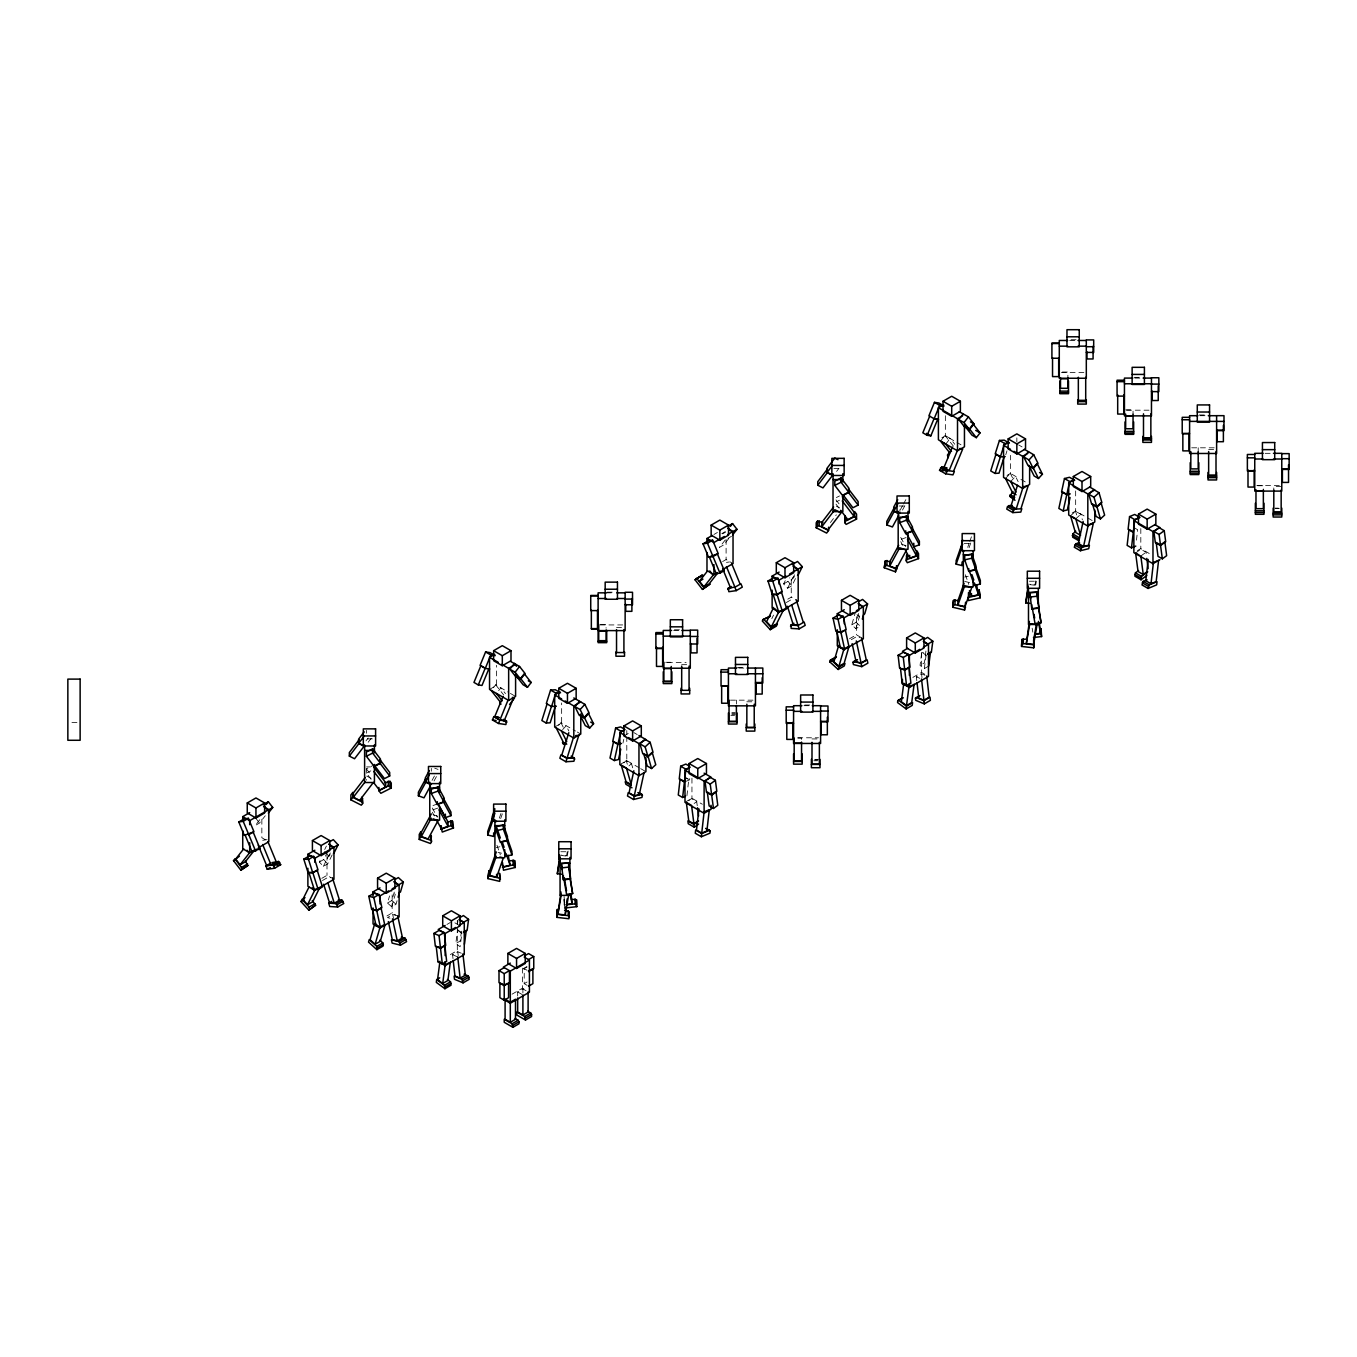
<?xml version="1.0" encoding="UTF-8"?>
<svg xmlns="http://www.w3.org/2000/svg" width="1357" height="1357" viewBox="0 0 1357 1357"><rect width="100%" height="100%" fill="white"/><g stroke="black" fill="none" stroke-linecap="round" stroke-linejoin="round"><path stroke-width="0.75" stroke-dasharray="5 3.75" d="M686.93 795.711L688.745 779.766L684.403 777.256M686.167 781.259L689.61 779.834L690.018 776.187M1136.471 540.12L1137.607 530.146M457.479 924.1L457.971 920.402M461.397 936.856L460.108 946.745L455.799 943.556L457.36 931.682M461.448 931.156L460.142 941.063L455.799 943.556M928.68 666.083L924.338 668.594L920.046 665.405L921.861 651.547M925.932 651.021L924.388 662.894L920.046 665.405M924.338 668.594L926.153 654.736L923.286 652.615M567.26 851.772L566.581 855.741L561.103 855.114M567.26 856.03L568.634 848.074M1035.679 580.898L1035.001 584.867L1029.522 584.239M1035.679 585.155L1036.375 581.186M622.948 743.144L623.779 739.361M397.058 900.76L396.04 904.288L391.681 906.798L387.508 903.016L389.561 895.925M387.508 903.016L391.851 900.505L395.447 888.106M391.681 906.798L395.277 894.416L391.104 890.616M858.659 613.5L856.097 622.337L860.27 626.137L855.928 628.647L851.755 624.848L855.351 612.465M855.928 628.647L859.524 616.248L856.742 613.72M1005.774 454.68L1006.979 450.829M499.308 818.186L502.022 810.468M500.665 818.593L503.362 810.875M967.728 547.329L969.085 543.462M969.763 541.528L971.799 535.744M969.085 547.719L971.12 541.935M324.713 849.482L326.409 846.056M332.126 854.978L327.699 863.883L323.356 866.394L319.387 862.051L321.151 858.489M319.387 862.051L323.729 859.541L328.157 850.635M323.356 866.394L328.665 855.707L333.008 853.197M330.311 852.959L328.615 856.386L333.839 853.383M795.473 578.591L791.945 585.715L787.603 588.226L783.634 583.9L785.398 580.338M783.634 583.9L787.976 581.39L789.74 577.828M771.794 618.656L773.558 615.094M787.603 588.226L792.895 577.539L795.796 575.877M794.557 574.808L792.861 578.235L798.069 575.215M432.052 780.394L436.038 773.066M434.036 780.987L438.04 773.643M900.471 509.52L902.473 505.856M903.457 504.024L906.459 498.528M902.473 510.113L905.458 504.617M365.949 740.905L368.188 737.987M368.188 742.245L372.649 736.41M836.607 471.371L838.83 468.453M830.416 522.547L836.336 514.812M493.456 687.66L495.661 684.776L508.654 692.426M498.664 690.662L500.869 687.795L505.483 693.648M940.537 441.161L944.947 435.41L950.171 438.43L954.768 444.265M945.744 444.163L950.171 438.43M259.781 819.713L255.167 825.548L259.509 823.054L265.277 815.744M725.164 540.086L719.414 547.397L723.756 544.886L730.66 536.117M558.609 725.333L561.001 722.721L575.538 731.033M562.629 729.642L566.208 725.741L568.854 731.084M1005.52 478.495L1010.287 473.305L1019.192 478.41M1010.728 481.514L1015.494 476.307L1018.14 481.65M623.762 762.888L626.255 760.615L631.48 763.618L633.074 769.131M628.97 765.891L631.48 763.618M1070.537 515.796L1075.558 511.25L1080.766 514.252L1082.36 519.765M1075.762 518.798L1080.766 514.252M688.915 800.494L691.493 798.595L696.701 801.597L697.244 805.702M694.122 803.514L696.701 801.597M1135.622 553.045L1140.779 549.229L1146.003 552.231L1146.529 556.336M1140.83 556.048L1146.003 552.231M713.935 534.488L717.395 532.47M721.822 533.606L725.3 531.605M722.636 533.844L725.52 532.165M727.98 538.356L731.457 536.354M489.538 689.407L496.492 685.404L496.492 665.337M722.619 561.561L726.097 559.559L733.034 563.579M941.877 437.785L945.354 435.784L960.993 444.808M554.691 727.03L561.645 723.01L561.645 702.943M787.772 599.183L791.25 597.182L798.187 601.185M786.263 602.542L791.47 599.54M1007.03 475.408L1010.507 473.389L1010.507 455.341M321.796 878.335L327.003 875.333L330.48 877.334M322.457 880.523L327.682 877.504L332.431 877.809M623.932 735.952L629.139 732.95M851.755 624.848L856.097 622.337M619.844 764.636L626.798 760.632L638.96 767.655M849.448 638.808L856.403 634.788L863.34 638.808M851.28 639.69L856.488 636.687L859.829 637.502M1072.183 513.014L1075.66 511.012L1086.075 517.034M386.949 915.958L392.156 912.939L395.633 914.957M397.703 915.822L392.699 914.584L387.474 917.603L392.495 918.825M446.894 924.49L450.354 922.472M684.997 802.258L691.951 798.238L702.366 804.26M912.854 677.414L921.556 672.41L928.493 676.414M916.806 680.722L916.365 676.855L921.573 673.835L925.016 675.277M1137.336 550.637L1140.813 548.618L1149.498 553.639M450.354 954.582L457.309 950.562L457.309 926.492M453.001 958.619L452.56 954.751L457.767 951.749L462.924 953.886M526.804 966.608L523.327 968.61L526.804 970.628M527.093 985.335L524.209 983.672L524.209 968.61L527.093 966.947M524.209 983.672L527.093 981.993M512.047 994.189L522.462 988.184L525.939 990.186M517.679 995.953L517.679 991.933L522.903 988.931L528.11 991.933M836.387 497.544L839.508 495.95M836.387 501.802L839.508 500.207M371.123 779.308L366.39 773.117L366.39 768.859L372.649 765.67M366.39 773.117L372.649 769.928M901.404 539.238L906.459 537.406M433.002 805.549L438.057 803.717M433.002 809.807L438.057 807.975M964.708 577.064L968.253 576.233M496.289 847.582L499.834 846.751M726.487 562.392L729.438 561.968M262.681 840.288L267.108 839.661M1071.063 339.725L1077.204 339.725M1069.689 340.471L1078.001 340.471M1062.361 372.022L1067.891 372.022L1067.891 378.807M1061.378 372.581L1084.243 372.581M1134.164 377.348L1142.357 377.348M1134.842 378.094L1141.084 378.094M1125.665 409.865L1133.044 409.865L1133.044 416.192M1126.531 410.187L1149.396 410.187M1199.317 414.971L1205.474 414.971M1199.995 415.7L1206.237 415.7M1191.683 447.81L1214.549 447.81M1208.646 449.421L1214.176 449.421M1265.148 453.323L1271.39 453.323M833.91 468.386L842.103 468.386M1256.836 485.416L1279.702 485.416M1257.82 485.738L1263.35 485.738L1263.35 490.793M1281.161 486.569L1273.799 486.569L1273.799 489.945M899.063 505.991L907.256 505.991M1274.902 508.129L1278.345 508.129M1275.631 508.417L1279.329 508.417M964.216 543.614L972.409 543.614M1029.369 581.22L1035.51 581.22M607.224 592.161L615.416 592.161M606.426 592.839L614.738 592.839M600.557 624.373L606.087 624.373L606.087 628.172M600.184 624.932L623.05 624.932M616.536 627.562L622.066 627.562M674.412 629.784L680.569 629.784M673.649 630.445L679.891 630.445M665.71 662.284L671.24 662.284M667.423 662.555L686.133 662.555M681.689 664.676L687.219 664.676M737.529 667.39L743.67 667.39M738.802 668.068L745.044 668.068M730.49 700.161L753.356 700.161M746.842 701.79L752.372 701.79M804.718 705.012L810.875 705.012M803.955 705.691L810.197 705.691M731.847 712.917L735.29 712.917M731.847 713.103L735.29 713.103M731.847 714.461L735.29 714.461M730.863 715.512L734.561 715.512M71.938 722.552L78.095 722.552M797.729 737.784L818.508 737.784M797.865 738.089L801.546 738.089L801.546 742.075M367.408 738.887L373.548 738.887M811.995 738.937L819.374 738.937M814.828 759.36L818.254 759.36M814.828 759.903L818.254 759.903M813.844 760.768L817.525 760.768M366.577 766.909L370.495 766.909M560.831 851.738L569.007 851.738M1030.336 584.697L1034.39 585.155M561.917 855.555L565.971 856.03M964.708 581.441L970.018 582.679M498.053 852.366L501.598 853.197M901.387 544.106L906.442 545.938M434.681 768.164L438.04 769.402M432.985 814.556L438.04 816.388M916.365 676.855L919.809 678.279M452.56 954.751L457.716 956.906M836.387 506.246L839.508 507.84M371.089 778.341L366.39 775.95L366.39 780.207M1018.581 444.909L1022.058 446.911M1133.248 527.211L1138.472 530.214M1020.922 479.411L1026.146 482.413M1087.822 518.035L1093.03 521.037M633.753 732.543L637.213 734.544M684.386 776.832L689.61 779.834M510.385 693.427L515.592 696.429M577.285 732.034L580.762 734.052M640.691 768.656L645.915 771.658M454.883 922.828L458.361 924.829M524.209 968.61L527.093 970.289M265.327 839.729L261.85 837.71L261.85 817.66M517.679 991.933L522.903 994.952M922.285 652.446L926.153 655.312M457.614 929.715L461.923 932.887M458.038 930.597L461.923 933.463M856.996 614.602L859.507 616.892M391.851 900.505L396.04 904.288M787.976 581.39L791.945 585.715M324.696 851.365L328.665 855.707M323.729 859.541L327.699 863.883M944.947 435.41L954.158 447.115M495.661 684.776L503.718 695.021M255.828 818.271L259.509 823.054M835.997 499.902L839.559 504.533M835.997 504.142L839.559 508.79M366.39 768.859L371.123 775.051M900.726 537.423L905.73 546.583M900.726 541.68L902.727 545.344M432.323 808.009L437.327 817.168M432.323 812.266L434.325 815.93M1010.287 473.305L1013.815 480.429M561.001 722.721L564.529 729.845M965.387 574.74L968.762 584.392M496.967 845.258L500.343 854.893M1075.558 511.25L1076.627 514.914M626.255 760.615L627.324 764.279M392.699 914.584L393.564 918.604M1032.151 628.189L1032.83 632.158M564.071 896.417L564.749 904.661L563.376 896.706M921.573 673.835L922.014 677.703M457.767 951.749L458.208 955.616M1198.197 447.776L1198.197 453.526M1140.813 528.568L1140.813 548.618M1075.66 490.946L1075.66 511.012M1016.851 437.887L1016.851 441.89M945.354 415.717L945.354 435.784M921.556 652.344L921.556 672.41M899.912 509.672L899.912 513.217M856.403 616.74L856.403 634.788M791.25 579.117L791.25 597.182M736.393 700.127L736.393 703.978M726.097 539.492L726.097 559.559M691.951 778.189L691.951 798.238M626.798 730.541L626.798 734.544M626.798 736.546L626.798 760.632M564.648 903.1L564.648 908.054M564.139 900.115L564.139 905.085M522.903 988.931L522.903 992.951M522.462 968.118L522.462 988.184M457.309 920.47L457.309 924.49M431.305 768.367L431.305 771.2M392.156 894.891L392.156 912.939M366.39 730.371L366.39 733.221M327.003 855.266L327.003 875.333"/><path stroke-width="1.5" d="M689.322 766.077L685.845 764.076L680.688 766.213L679.229 778.969L684.437 781.971M680.094 779.037L678.279 794.981L682.622 797.492L685.489 796.305M682.622 797.492L685.896 769.215L689.339 767.791M698.923 808.84L696.497 830.111L701.722 833.113L706.878 830.976L709.304 809.705L704.13 811.859L701.722 833.113M701.365 836.743L701.722 833.554L709.457 830.331L710.203 831.044L709.965 833.164L701.365 836.743L695.276 833.232L695.649 830.043L701.722 833.554M1129.55 516.593L1134.757 519.595L1139.914 517.458L1134.706 514.456L1129.55 516.593L1128.091 529.349L1133.299 532.368M1133.299 531.927L1128.956 529.417L1127.141 545.378L1131.484 547.872L1134.757 519.595M1147.089 579.778L1143.222 581.39L1142 584.935L1148.073 588.446L1156.673 584.867L1157.046 581.678L1149.294 584.884L1148.073 588.446M1148.226 559.474L1145.8 580.745L1151.007 583.747L1156.181 581.61L1158.59 560.339L1153.433 562.493L1151.007 583.747M439.719 977.837L436.683 979.601L436.309 982.366L444.926 988.727L450.999 985.216L450.507 981.806L447.403 979.517M439.956 961.197L437.548 979.669L442.704 983.486L447.912 980.466L450.337 961.994M442.704 983.486L445.13 965.014L448.59 963.012M444.926 988.727L444.418 985.318L436.683 979.601M464.45 944.235L466.265 930.376L463.365 932.055M459.938 917.553L463.416 915.551L468.572 919.368L467.13 930.444L463.653 932.463M902.337 698.075L897.774 700.704L897.537 702.553L906.137 708.914L912.226 705.403L912.582 702.638L906.51 706.149L906.137 708.914M908.919 687.1L903.762 683.283L901.353 701.756L906.51 705.572L908.919 687.1L912.396 685.098M914.143 684.098L911.717 702.57L906.51 705.572M928.68 666.083L930.495 652.225L927.611 653.904M924.185 639.401L927.662 637.4L932.819 641.216L931.36 652.293L927.883 654.295M559.881 855.334L557.32 873.772L561.374 874.247M557.32 873.772L559.881 858.879M556.794 917.366L557.303 909.427L556.794 917.366L568.956 918.757L569.295 911.802L564.597 910.259M560.984 891.973L557.914 914.109L565.207 914.94L568.634 895.077M557.914 914.109L561.323 894.229M565.886 906.713L565.207 914.94M566.581 902.744L567.26 898.758M1027.995 586.326L1025.739 602.915L1029.793 603.373M1025.739 602.915L1028.301 588.005M1026.944 639.045L1021.906 639.486L1021.567 646.441L1033.729 647.832L1034.238 639.893L1033.729 642.862M1021.567 646.441L1021.906 639.486M1029.403 621.455L1026.333 643.591L1033.627 644.422L1037.053 624.559L1029.759 623.728L1026.333 643.591M1036.375 624.271L1033.627 640.165L1033.729 647.832M624.084 728.913L620.607 726.911L615.603 728.149L612.736 741.38L617.944 744.382L621.285 743.551M620.709 743.348L617.927 744.026L613.585 741.516L609.988 758.054L614.331 760.565L620.811 731.152L624.152 730.337M620.76 749.2L618.504 759.53L614.331 760.565M633.838 770.776L629.054 792.827L634.262 795.83L639.283 794.591L644.066 772.557M634.262 795.83L639.062 773.778M633.566 799.494L634.279 796.186L641.793 794.337L642.404 795.236L641.912 797.441L633.566 799.494L627.494 795.982L628.206 792.675L634.279 796.186M1064.465 478.529L1069.672 481.531L1074.693 480.293L1069.469 477.291L1064.465 478.529L1061.598 491.76L1066.806 494.762L1070.147 493.948M1069.57 493.727L1066.789 494.406L1062.446 491.896L1058.85 508.434L1063.193 510.944L1069.672 481.531M1070.062 497.51L1067.365 509.927L1063.193 510.944M1079.595 542.8L1075.83 543.716L1074.286 547.227L1080.359 550.738L1088.704 548.686L1089.434 545.378L1081.919 547.227L1080.359 550.738M1083.14 521.41L1078.357 543.462L1083.564 546.464L1088.568 545.226L1093.369 523.174L1090.027 524.006M1083.564 546.464L1088.348 524.413M736.206 590.634L734.832 587.276L740.922 583.781L742.296 587.123L736.206 590.634L728.845 591.703L728.2 588.243L731.236 586.478M1014.985 500.292L1009.727 496.238L1013.017 491.539M844.834 522.682L845.224 516.338L844.834 522.682L846.14 524.379L856.555 519.069L856.555 514.099L854.605 511.555L854.605 516.525L856.555 519.069M374.888 923.218L370.088 939.722L375.109 944.285L380.316 941.266L385.1 924.745M375.109 944.285L379.892 927.764L376.143 924.354M376.873 949.663L376.754 946.423L369.24 939.604L368.527 942.08L376.873 949.663L382.962 946.151L382.844 942.911L379.841 940.18M398.093 897.214L399.62 891.905M400.468 892.024L403.351 882.118L398.347 877.572L394.87 879.573M838.168 669.476L838.897 666.999L844.97 663.488L844.258 665.965L838.168 669.476L829.822 661.894L830.297 660.248L836.387 656.737M838.694 645.304L833.893 661.826L838.914 666.372L844.122 663.369L848.905 646.848M838.914 666.372L843.698 649.85L863.34 638.808L863.34 606.698L858.133 603.695M862.323 619.063L863.866 613.754M864.714 613.873L867.581 603.967L862.577 599.421L859.1 601.422M550.569 690.068L555.793 693.071L560.543 692.765L555.335 689.763L550.569 690.068L546.328 703.503L551.553 706.522L556.302 706.217M547.159 703.723L541.867 720.533L546.209 723.044L550.179 722.789L555.471 705.979M546.209 723.044L551.502 706.234M551.553 706.522L555.793 693.071M568.82 732.695L561.747 755.103L566.955 758.105L571.721 757.8L578.794 735.392L575.622 735.596M565.937 761.752L573.875 761.243L574.588 759.004L574.147 757.935L567.005 758.376L560.916 754.882L559.864 758.241L565.937 761.752L573.434 737.563M1009.404 443.145L1004.197 440.143L999.431 440.448L995.19 453.883L1000.414 456.902L1005.164 456.597M1000.363 456.614L996.021 454.12L990.729 470.913L995.071 473.423L1004.655 443.451L1007.827 443.247M1004.333 456.376L999.04 473.169L995.071 473.423M1007.471 506.856L1006.758 509.096L1012.848 512.607L1020.786 512.098L1021.838 508.739L1014.697 509.18L1008.624 505.686L1007.471 506.856L1013.543 510.351L1014.697 509.18M1017.513 485.263L1011.033 505.805L1016.24 508.807L1023.314 486.4M1012.848 512.607L1013.543 510.351M1021.007 508.519L1028.08 486.111L1024.908 486.298M494.932 808.823L492.218 816.524L492.218 820.781L495.763 821.613M492.218 820.781L494.932 813.064M487.723 835.03L492.812 820.561L492.812 817.016L487.723 831.485L487.723 835.03L493.643 836.421L496.17 829.178M496.289 851.959L489.504 871.245L489.504 875.486L496.594 877.148L503.362 857.861L499.834 857.03M487.909 878.607L488.927 870.736L487.909 878.607L499.715 881.372L499.546 873.229L500.394 879.438M489.504 875.486L496.289 856.216M962.673 539.882L960.637 549.924L964.182 550.755M960.637 549.924L962.673 544.14M956.159 564.173L961.231 549.704L961.231 546.159L956.159 560.611L956.159 564.173L962.062 565.547L963.962 560.119M958.517 600.506L953.462 600.371L952.784 607.258L964.59 610.022L965.607 602.169M952.784 607.258L953.462 600.371M964.03 583.374L957.94 600.727L957.94 604.985L965.014 606.647L971.799 587.36L964.708 585.698L957.94 604.985M1072.81 533.963L1078.9 537.474L1078.781 540.714L1072.692 537.202L1072.81 533.963L1075.813 531.232M485.585 651.971L490.81 654.99L495.22 655.618L490.013 652.615L485.585 651.971L480.073 665.371L485.28 668.39L489.707 669.018M478.309 684.929L485.212 668.187L480.87 665.676L473.966 682.418L478.309 684.929L481.989 685.455L488.893 668.713M485.28 668.39L490.81 654.99M503.498 719.346L506.534 721.093L505.89 724.553L498.528 723.485L492.438 719.973L493.829 716.632L498.799 717.344M513.472 698.261L504.261 720.584L499.834 719.939L494.627 716.937L503.074 696.463M498.528 723.485L508.281 699.483M790.91 625.068L798.052 625.526L804.124 622.015L805.193 625.373L799.103 628.885L791.165 628.393L790.91 625.068L793.947 623.321M934.447 402.351L939.672 405.37L944.082 405.997L938.874 402.995L934.447 402.351L928.934 415.751L934.142 418.77L938.569 419.398M929.732 416.056L922.828 432.798L927.17 435.309L930.851 435.851L937.755 419.092L934.074 418.567L927.17 435.309M934.142 418.77L939.672 405.37M941.639 467.045L947.729 470.557L954.361 471.524L952.97 474.865L945.608 473.814L939.536 470.302L941.639 467.045L946.626 467.775M957.584 450.117L949.137 470.574L943.929 467.571L952.36 447.098M945.608 473.814L947.729 470.557M953.564 471.218L962.758 448.879L959.823 448.455M906.289 560.882L906.917 554.589L906.289 560.882L907.29 562.714L918.519 558.626L918.519 553.656L917.01 550.908L917.01 555.878L918.519 558.626M1146.767 575.521L1141.033 579.778L1134.961 576.267L1135.453 572.858L1138.557 570.568M1141.033 579.778L1141.542 576.369L1147.734 571.789M312.331 900.505L315.621 905.204L308.836 910.14L300.898 901.472L305.003 897.588M308.972 887.054L302.781 899.521L307.547 904.712L312.755 901.71L319.828 887.461M307.547 904.712L314.62 890.463L333.958 879.336L333.958 847.243L328.733 844.241M333.839 853.383L338.08 844.834L333.313 839.627L329.836 841.628M308.836 910.14L315.621 905.204M763.007 619.606L770.25 616.248L763.007 619.606L762.312 621.031L770.25 629.682L776.323 626.171L777.391 624.033L771.302 627.545L770.25 629.682M773.643 607.427L766.586 621.676L771.336 626.866L776.56 623.864L783.617 609.615M771.336 626.866L778.409 612.618L798.187 601.185L798.187 569.092L792.98 566.073M798.069 575.215L802.309 566.666L797.543 561.476L792.335 564.478M429.304 770.606L425.318 777.951L425.318 782.192L430.356 784.041M425.877 778.494L418.38 792.251L418.38 795.796L423.995 797.831L430.542 785.805M425.318 782.192L429.304 774.864M418.38 795.796L425.877 782.056L431.475 784.092M431.305 813.946L421.315 832.265L421.315 836.523L428.049 838.965L438.04 820.646L432.985 818.814M419.245 839.423L420.755 836.675L420.755 831.705L419.245 834.453L419.245 839.423L430.474 843.511L431.475 841.679L430.848 835.386L431.475 841.679M421.315 836.523L431.305 818.203M430.474 838.541L431.475 836.709M897.723 499.749L893.737 507.077L893.737 511.335L898.775 513.167M893.737 511.335L897.723 504.007M886.799 524.922L894.297 511.182L894.297 507.637L886.799 521.376L886.799 524.922L892.414 526.974L898.962 514.948M890.277 561.679L885.29 560.95L884.289 567.752L895.518 571.84L897.011 565.767M884.289 567.752L885.29 560.95M898.707 545.327L889.717 561.815L889.717 566.073L896.451 568.532L906.442 550.196L899.708 547.753L889.717 566.073M853.553 661.47L861.067 663.336L867.14 659.824L867.869 663.132L861.78 666.643L853.434 664.574L852.959 662.369L856.589 659.723M968.525 592.432L968.355 600.574L980.178 597.809L979.16 589.956L980.178 597.809M364.168 731.881L358.587 739.175L358.587 743.432L364.829 746.621M359.096 739.786L349.343 752.541L349.343 756.103L354.55 758.75L364.321 745.994L359.096 743.331L349.343 756.103M358.587 743.432L364.168 736.139M365.203 777.51L353.38 792.963L353.38 797.221L359.622 800.409L372.649 783.396M350.903 799.867L352.854 797.305L352.854 792.352L350.903 794.897L350.903 799.867L361.318 805.176L362.624 803.48L362.234 797.136L362.624 803.48M353.38 797.221L365.203 781.751M361.318 800.223L362.624 798.51M827.533 468.928L817.762 481.684L817.762 485.229L822.97 487.892L832.74 475.12L827.533 472.473L817.762 485.229M833.249 475.747L827.007 472.558L832.587 465.264M822.936 522.682L817.491 521.088L816.202 522.801L816.202 527.754L826.617 533.08L828.567 530.519L828.567 527.211M816.202 527.754L817.491 526.058L817.491 521.088M833.639 506.992L821.799 522.462L821.799 526.72L828.041 529.909L841.069 512.895L834.809 509.706L821.799 526.72M509.91 669.205L514.337 663.471L519.544 666.474L525.074 673.496L520.647 679.229L515.439 676.227L509.91 669.205L515.134 672.224L520.647 679.229M515.134 672.224L519.544 666.474M527.483 687.287L520.579 678.5L524.277 673.717L531.181 682.503L527.483 687.287L523.14 684.776L516.237 676.007M509.553 704.52L514.473 698.143L512.352 697.345M959.246 411.697L968.406 416.853L973.936 423.876L969.509 429.609L964.301 426.607L958.771 419.584L963.199 413.851M969.509 429.609L963.996 422.604L968.406 416.853M950.782 450.694L947.457 455.002L948.102 457.699M969.441 428.88L973.139 424.096L980.042 432.883L976.345 437.666L972.002 435.156L965.098 426.386L969.441 428.88L976.345 437.666M266.125 804.548L268.33 801.75L272.74 807.483L268.33 813.097M245.363 861.084L247.856 865.495L240.851 870.176L233.489 860.609L239.426 856.216M243.717 848.837L235.66 859.083L240.087 864.816L245.295 861.814L254.505 850.11M240.087 864.816L249.298 853.129L254.895 849.753M240.851 870.176L247.856 865.495M730.354 526.397L732.559 523.581L736.987 529.332L732.559 534.946M702.434 589.396L709.898 584.138L702.434 589.396L695.072 579.829L702.078 575.147L703.282 575.521L695.988 578.659M702.078 575.147L695.072 579.829M717.158 573.672L709.1 583.9L703.893 586.919L699.466 581.169L707.523 570.941M703.893 586.919L713.103 575.215L717.395 572.603M573.807 697.939L584.867 704.368L589.108 712.917L584.358 718.107L579.134 715.105L574.893 706.556L579.66 701.348M584.358 718.107L580.118 709.558L584.867 704.368M589.617 728.115L593.586 723.773L588.276 713.087L584.307 717.429L589.617 728.115L585.274 725.605L579.965 714.918L582.865 716.598M1024.399 449.32L1033.729 454.748L1037.969 463.297L1033.22 468.487L1027.995 465.485L1023.755 456.936L1028.521 451.728M1033.22 468.487L1028.979 459.938L1033.729 454.748M1038.478 478.495L1042.447 474.17L1037.138 463.483L1033.169 467.809L1038.478 478.495L1034.136 475.985L1028.827 465.298M915.449 698.177L916.196 697.481L923.93 700.687L930.02 697.176L930.376 700.365L924.304 703.876L915.704 700.314L915.449 698.177L920.012 695.547M639.927 743.84L644.931 739.294L650.156 742.296L653.022 752.219L648.018 756.765L642.794 753.763L639.927 743.84L645.135 746.859L648.018 756.765M645.135 746.859L650.156 742.296M648.001 756.137L652.174 752.338L655.77 764.737L651.581 768.52L647.238 766.027L643.659 753.627L648.001 756.137L651.581 768.52M1088.789 494.219L1093.793 489.673L1099.017 492.676L1101.884 502.599L1096.88 507.145L1091.656 504.142L1088.789 494.219L1093.996 497.239L1096.88 507.145M1093.996 497.239L1099.017 492.676M1096.863 506.517L1101.036 502.718L1104.632 515.117L1100.442 518.9L1096.1 516.406L1092.521 504.007L1096.863 506.517L1100.442 518.9M705.012 781.089L710.169 777.273L715.376 780.292L716.835 791.368L711.662 795.185L706.454 792.183L705.012 781.089L710.22 784.109L713.477 808.467L717.785 805.295L715.97 791.436L711.662 794.608L707.319 792.115L709.134 805.956L713.477 808.467M710.22 784.109L715.376 780.292M693.953 823.886L691.544 805.413L686.32 802.411L688.745 820.883L693.953 823.886L697.82 821.019M698.618 824.055L694.326 827.227L693.97 824.462L698.601 821.019M1153.874 531.469L1159.031 527.652L1164.238 530.672L1165.697 541.748L1160.523 545.565L1155.316 542.563L1153.874 531.469L1159.082 534.488L1162.338 558.847L1166.647 555.675L1164.832 541.816L1160.523 545.005M1159.082 534.488L1164.238 530.672M1139.1 555.047L1135.622 553.045L1138.048 571.518L1143.256 574.52L1147.123 571.653M1021.906 644.456L1023.297 643.591L1034.238 644.846M493.626 650.682L502.311 645.678L510.995 650.682L510.995 660.723L502.311 665.727L493.626 660.723L493.626 650.682L502.311 655.702L510.995 650.682M711.153 525.108L719.838 520.087L728.522 525.108L728.522 535.133L719.838 540.154L711.153 535.133L711.153 525.108L719.838 530.112L728.522 525.108M515.592 674.361L515.592 696.429L508.654 700.449L489.538 689.407L489.538 657.314L494.745 654.295M247.262 802.954L255.947 797.95L264.632 802.954L264.632 812.996L255.947 818L247.262 812.996L247.262 802.954L255.947 807.975L264.632 802.954M943.013 401.265L951.698 396.261L960.383 401.265L960.383 411.307L951.698 416.311L943.013 411.307L943.013 401.265L951.698 406.286L960.383 401.265M727.352 526.601L732.559 523.581M706.98 542.512L706.98 538.492L712.188 535.489M964.454 424.741L964.454 446.809L957.516 450.829L938.399 439.787L938.399 407.694L943.607 404.674M703.028 543.835L708.235 540.815L712.662 540.188L718.192 553.571L712.968 556.591L708.558 557.218L703.028 543.835L707.455 543.19L712.662 540.188M724.35 536.49L713.935 542.512L706.98 538.492M727.827 534.488L733.034 531.469L733.034 563.579L722.619 569.584M731.779 532.334L736.987 529.332M263.122 804.752L268.33 801.75M242.733 820.663L242.733 816.643L249.688 812.639M245.125 835.081L252.029 851.823L260.052 848.787L253.148 832.045L244.311 835.386L238.798 821.986L244.006 818.966L248.416 818.339L253.946 831.739L248.738 834.742M238.798 821.986L243.208 821.341L248.416 818.339M501.7 664.336L508.654 668.339L515.592 664.336L510.385 661.317M242.733 816.643L249.688 820.663L268.805 809.62L268.805 841.73L258.373 847.752M267.533 810.485L272.74 807.483M938.399 407.694L957.516 418.719L962.724 415.717M699.466 581.169L702.943 579.168M719.939 573.129L724.282 570.635L717.378 553.877L709.355 556.93L716.259 573.672L719.939 573.129L707.455 543.19M233.489 860.609L236.525 858.845M252.029 851.823L254.912 850.16M241.767 869.006L241.495 867.462L247.568 863.951M727.929 589.464L730.965 587.7M558.779 688.304L567.463 683.283L576.148 688.304L576.148 698.329L567.463 703.35L558.779 698.329L558.779 688.304L567.463 693.325L576.148 688.304M776.306 562.714L784.991 557.71L793.675 562.714L793.675 572.756L784.991 577.76L776.306 572.756L776.306 562.714L784.991 567.735L793.675 562.714M580.762 713.986L580.762 734.052L573.807 738.055L554.691 727.03L554.691 694.92L559.898 691.917M271.892 862.628L278.592 861.474L280.695 864.714L274.623 868.226L267.261 869.277L265.87 865.936L270.433 863.306M312.415 840.577L321.1 835.556L329.785 840.577L329.785 850.602L321.1 855.622L312.415 850.602L312.415 840.577L321.1 845.581L329.785 840.577M1008.166 438.888L1016.851 433.867L1025.536 438.888L1025.536 448.913L1016.851 453.933L1008.166 448.913L1008.166 438.888L1016.851 443.909L1025.536 438.888M258.237 845.157L266.667 865.63L271.095 864.986L276.302 861.983L267.872 841.51M772.133 580.118L772.133 576.114L779.088 572.094M265.87 865.936L272.503 864.969L278.592 861.474M267.261 869.277L270.297 867.53M272.503 864.969L273.707 865.987L279.779 862.475M768.011 580.983L773.219 577.963L777.985 578.269L782.226 591.703L777.018 594.722L772.252 594.417L768.011 580.983L772.778 581.271L777.985 578.269M1029.624 466.367L1029.624 484.432L1022.669 488.435L1003.552 477.41L1003.552 445.3L1008.76 442.297M772.133 576.114L779.088 580.118L786.025 576.114M789.503 574.096L802.309 566.666M307.886 858.286L307.886 854.265L314.841 850.245M303.781 859.134L308.989 856.114L313.755 856.42L317.996 869.871L312.772 872.873L308.022 872.568L303.781 859.134L308.531 859.439L313.755 856.42M565.123 700.941L573.807 705.962L580.762 701.942M314.841 862.289L314.841 858.286L338.08 844.834M777.052 594.451L781.395 591.94L786.687 608.75L782.344 611.244L778.375 611.006L773.083 594.196L777.052 594.451L782.344 611.244M1013.984 451.321L1022.669 456.342L1027.877 453.34M312.805 872.602L317.165 870.091L322.457 886.901L318.115 889.412L314.145 889.157L308.853 872.347L312.805 872.602L318.115 889.412M300.898 901.472L303.934 899.725M790.469 626.137L793.506 624.39M309.532 908.715L309.108 907.138L315.18 903.626M623.932 725.927L632.616 720.906L641.301 725.927L641.301 735.952L632.616 740.973L623.932 735.952L623.932 725.927L632.616 730.931L641.301 725.927M841.459 600.337L850.144 595.316L858.828 600.337L858.828 610.362L850.144 615.383L841.459 610.362L841.459 600.337L850.144 605.358L858.828 600.337M645.915 757.613L645.915 771.658L638.96 775.678L619.844 764.636L619.844 732.543L625.051 729.54M338.351 899.861L341.93 900.098L343.779 903.508L337.689 907.019L329.751 906.51L328.699 903.151L331.736 901.404M323.645 884.255L329.53 902.931L334.297 903.219L339.504 900.217L332.431 877.809M377.568 878.183L386.253 873.179L394.938 878.183L394.938 888.224L386.253 893.228L377.568 888.224L377.568 878.183L386.253 883.203L394.938 878.183M1073.319 476.511L1082.004 471.49L1090.689 476.511L1090.689 486.535L1082.004 491.556L1073.319 486.535L1073.319 476.511L1082.004 481.514L1090.689 476.511M837.286 617.74L837.286 613.72L844.241 609.717M328.699 903.151L335.841 903.609L341.93 900.098M335.841 903.609L336.994 904.78L343.067 901.269M833.045 618.13L838.253 615.111L843.257 616.349L846.14 629.58L840.933 632.583L835.912 631.361L833.045 618.13L838.049 619.352L843.257 616.349M1094.777 510.011L1094.777 522.038L1087.822 526.058L1068.705 515.015L1068.705 482.922L1073.913 479.92M867.581 603.967L862.374 606.969L858.625 603.56M837.286 613.72L844.241 617.74L852.925 612.719M856.403 610.718L863.34 606.698M373.039 895.891L373.039 891.888L379.994 887.868M368.799 896.282L374.023 893.279L379.027 894.5L381.894 907.731L376.686 910.751L371.682 909.512L368.799 896.282L373.82 897.52L379.027 894.5M628.528 737.563L638.96 743.568L645.915 739.565L638.96 735.545M403.351 882.118L398.144 885.137L394.378 881.711M373.039 891.888L379.994 895.891L388.679 890.871M392.156 888.869L399.111 884.866L399.111 916.959L379.994 928.001L373.039 923.981L373.039 907.935M843.833 630.564L840.933 632.226L836.76 631.209L840.356 647.747L844.529 648.765L848.871 646.271L845.292 629.733M1068.705 482.922L1087.822 493.948L1094.777 489.945L1089.552 486.942M376.703 910.394L381.046 907.884L384.642 924.422L380.299 926.933L376.126 925.898L372.53 909.36L376.703 910.394L380.299 926.933M830.297 660.248L835.929 657.551M829.822 661.894L834.385 659.265M852.959 662.369L857.522 659.739M852.162 643.693L856.08 661.741L861.084 662.979L866.292 659.96L861.508 637.909M689.085 763.533L697.769 758.529L706.454 763.533L706.454 773.575L697.769 778.579L689.085 773.575L689.085 763.533L697.769 768.554L706.454 763.533M906.612 637.943L915.297 632.939L923.981 637.943L923.981 647.984L915.297 652.988L906.612 647.984L906.612 637.943L915.297 642.964L923.981 637.943M376.754 946.423L382.844 942.911M711.068 805.261L711.068 809.281L704.113 813.284L684.997 802.258L684.997 770.165L690.204 767.146M377.348 948.017L383.437 944.506M388.356 921.607L392.275 939.638L397.279 940.876L402.486 937.874L397.703 915.822M442.721 915.805L451.406 910.784L460.091 915.805L460.091 925.83L451.406 930.851L442.721 925.83L442.721 915.805L451.406 920.826L460.091 915.805M1138.472 514.116L1147.157 509.096L1155.842 514.116L1155.842 524.141L1147.157 529.162L1138.472 524.141L1138.472 514.116L1147.157 519.137L1155.842 514.116M398.941 941.639L405.014 938.128L406.574 941.639L400.485 945.151L392.139 943.098L391.41 939.79L398.941 941.639L400.485 945.151M907.646 648.324L902.439 651.343L909.394 655.346L919.809 649.341M898.113 655.278L903.338 652.276L908.495 654.413L909.936 667.169L904.729 670.188L899.572 668.051L898.113 655.278L903.287 657.433L908.495 654.413M400.01 942.945L406.082 939.434M1159.93 559.661L1152.975 563.664L1133.858 552.638L1133.858 520.545L1139.066 517.526M932.819 641.216L927.611 644.219L923.727 641.352M923.286 647.323L928.493 644.321L928.493 676.414L909.394 687.456L902.439 683.436L902.439 679.433M445.147 925.491L438.192 929.494L445.147 933.514L455.579 927.493M433.884 933.446L439.091 930.427L444.248 932.581L445.707 945.337L440.499 948.339L435.326 946.202L433.884 933.446L439.04 935.584L444.248 932.581M684.997 770.165L704.113 781.191L711.068 777.171L704.113 773.168M468.572 919.368L463.365 922.387L459.497 919.52M459.056 925.491L464.264 922.472L464.264 954.582L445.147 965.607L438.192 961.604M1133.858 520.545L1152.975 531.571L1159.93 527.568L1154.705 524.548M900.437 667.966L902.252 683.911L906.544 685.709L910.886 683.199L909.071 667.254L904.729 669.764L901.862 668.56M436.191 946.134L438.006 962.079L442.314 963.86L446.657 961.35L444.842 945.405L440.499 947.915L437.632 946.728M897.774 700.704L903.321 697.786M917.027 682.656L918.774 698.109L923.947 700.263L929.155 697.244L926.729 675.99M444.418 985.318L450.507 981.806M445.164 986.878L451.236 983.367M453.221 960.552L454.968 976.022L460.142 978.16L465.349 975.157L462.924 953.886M461.855 979.313L467.928 975.802L468.911 977.21L469.166 979.347L463.076 982.858L454.476 979.279L454.103 976.09L461.855 979.313L463.076 982.858M507.874 953.428L516.559 948.407L525.244 953.428L525.244 963.453L516.559 968.474L507.874 963.453L507.874 953.428L516.559 958.432L525.244 953.428M462.839 980.721L468.911 977.21M510.3 963.097L503.345 967.117L510.3 971.12L529.417 960.094L529.417 992.188L510.3 1003.23L503.345 999.21M499.003 970.628L504.227 973.631L509.435 970.628L509.435 982.655L504.227 985.674L499.003 982.655L499.003 970.628L504.227 967.609M525.074 955.582L528.552 953.564L533.759 956.583L533.759 968.61L528.552 971.629M528.552 959.586L533.759 956.583M507.111 983.503L504.227 985.165L501.327 983.503M528.552 971.12L532.894 968.61L532.894 983.672L528.552 986.166M499.885 982.655L499.885 997.7L504.227 1000.211L508.57 997.7L508.57 982.655M510.3 1022.279L515.507 1019.277L515.507 999.21L510.3 1002.229L505.092 999.21L505.092 1019.277L510.3 1022.279L510.3 971.12M517.679 997.955L517.679 1012L522.903 1015.019L528.11 1012L528.11 991.933M512.047 1023.789L518.12 1020.277L518.985 1021.787L518.985 1023.789L512.912 1027.3L504.227 1022.279L504.227 1019.277L512.047 1023.789L512.912 1027.3M524.633 1016.512L530.723 1013.001L531.588 1014.51L531.588 1016.512L525.498 1020.023L516.813 1015.019L516.813 1012L524.633 1016.512L525.498 1020.023M512.912 1025.298L518.985 1021.787M525.498 1018.021L531.588 1014.51M841.069 477.952L834.809 481.141L834.809 485.399L842.629 495.61L848.888 492.421L848.888 488.164L841.069 477.952L841.069 482.21L848.888 492.421M834.809 485.399L841.069 482.21M372.649 748.827L366.39 752.015L366.39 756.273L374.21 766.468L380.452 763.279L380.452 759.021L372.649 748.827L372.649 753.084L380.452 763.279M366.39 756.273L372.649 753.084M858.133 505.092L852.908 507.755L843.155 494.983L848.362 492.337L858.133 505.092L858.133 501.547L848.362 488.791M842.256 496.713L854.096 512.166L854.096 516.423L847.837 519.612L840.729 510.334M845.224 521.309L854.605 516.525M379.943 763.194L374.736 765.857L384.489 778.613L389.696 775.95L389.696 772.404L379.943 759.649L379.943 763.194L389.696 775.95M384.523 782.921L389.968 781.327L391.274 783.023L391.274 787.993L380.842 793.302L378.891 790.758L378.891 787.433M373.837 767.214L385.659 782.684L385.659 786.941L379.417 790.13L373.497 782.395M378.891 790.758L388.272 785.957L391.274 787.993M953.462 605.324L954.989 604.645L965.607 607.139M1131.484 547.872L1135.792 546.091M906.459 515.948L899.725 518.391L899.725 522.649L905.73 533.64L912.464 531.198L912.464 526.94L906.459 515.948L906.459 520.189L912.464 531.198M899.725 522.649L906.459 520.189M913.787 543.275L913.787 546.82L919.384 544.785L919.384 541.239L911.904 527.5L911.904 531.045L906.289 533.08L916.45 551.468L916.45 555.725L909.716 558.168L905.73 550.84M906.917 559.559L917.01 555.878M438.04 786.806L431.305 789.248L431.305 793.506L437.31 804.514L444.044 802.055L444.044 797.797L438.04 786.806L438.04 791.063L444.044 802.055M431.305 793.506L438.04 791.063M443.468 801.902L437.87 803.955L445.367 817.694L450.965 815.659L450.965 812.114L443.468 798.357L443.468 801.902L450.965 815.659M447.488 821.901L452.475 821.189L453.475 827.974L442.263 832.062L440.754 826.006M436.326 819.594L441.313 828.754L448.047 826.311L448.047 822.054L440.058 807.381M440.754 829.314L450.863 825.633L453.475 827.974M885.29 565.92L886.918 565.411L897.011 569.092M971.799 553.944L964.708 555.607L964.708 559.864L968.762 571.433L975.853 569.77L975.853 565.53L971.799 553.944L971.799 558.202L975.853 569.77M964.708 559.864L971.799 558.202M975.259 569.567L969.356 570.941L974.445 585.41L980.348 584.019L980.348 580.474L975.259 566.022L975.259 569.567L980.348 584.019M969.441 590.566L971.476 596.351L978.567 594.688L976.531 584.646M968.525 597.402L979.16 594.909M496.289 826.481L503.362 824.819L507.433 836.387L507.433 840.645L500.343 842.307L496.289 830.738L496.289 826.481L500.343 838.049M496.289 830.738L503.362 829.076L503.362 824.819M506.84 840.424L500.937 841.815L506.025 856.267L511.928 854.893L511.928 851.348L506.84 836.879L506.84 840.424L511.928 854.893M509.553 860.728L514.608 860.592L515.287 867.479L503.481 870.244L502.463 862.39M508.112 855.164L510.147 865.206L503.057 866.869L501.7 863.018M502.463 867.36L513.099 864.867L515.287 867.479M817.491 526.058L819.187 525.736L828.567 530.519M720.601 571.161L724.282 570.635M728.2 588.243L734.9 587.089L726.453 566.615M256.371 849.312L260.052 848.787M277.015 865.24L280.695 864.714M1029.759 592.822L1037.053 591.974L1039.106 608.157L1031.812 608.988L1029.759 592.822L1030.777 598.776M1029.759 597.063L1037.053 596.232L1037.053 591.974M1041.056 622.761L1034.984 623.474L1032.406 608.564L1038.495 607.868L1041.056 622.761L1037.053 596.232M1035.001 633.94L1040.463 633.312L1039.445 623.084M1035.612 634.211L1041.073 633.583L1041.073 628.63L1041.599 636.569L1033.474 637.502M561.323 863.68L568.634 862.848L570.686 879.014L563.376 879.862L561.323 863.68L562.358 869.633M561.323 867.937L568.634 867.106L568.634 862.848M572.637 893.635L566.548 894.331L563.986 879.438L570.076 878.742L572.637 893.635L568.634 867.106M571.433 899.284L576.471 899.708L576.827 906.663L564.648 908.054M566.581 904.441L572.043 903.813L571.026 893.601M565.971 904.865L575.097 903.83L576.827 906.663M1008.624 505.686L1012.186 505.449M1066.975 336.79L1079.256 336.79M1067.603 340.471L1059.291 340.471L1059.291 378.247L1086.312 378.247L1086.312 339.912L1093.691 339.912L1093.691 352.413L1086.312 352.413M1078.001 340.471L1086.312 340.471M1059.291 343.1L1051.912 343.1L1051.912 358.248L1059.291 358.248M1051.912 343.525L1059.291 343.525M1059.291 346.154L1067.603 346.154M1078.001 346.154L1086.312 346.154M1086.312 346.714L1093.691 346.714M1132.128 374.413L1144.409 374.413M1132.756 378.094L1124.444 378.094L1124.444 415.87L1151.465 415.87L1151.465 377.755L1158.844 377.755L1158.844 391.63L1151.465 391.63M1143.154 378.094L1151.465 378.094M1060.512 378.807L1067.891 378.807M1124.444 380.214L1117.065 380.214L1117.065 396.108L1124.444 396.108M1117.065 381.656L1124.444 381.656M1124.444 383.76L1151.465 383.76M1151.465 384.099L1158.844 384.099M1059.902 391.138L1068.502 391.138M1059.902 392.75L1068.502 392.75M1077.712 400.332L1086.312 400.332M1077.712 401.621L1086.312 401.621M1197.281 412.019L1209.562 412.019M1197.909 415.7L1189.597 415.7L1189.597 453.475L1216.618 453.475L1216.618 415.666L1223.997 415.666L1223.997 430.644L1216.618 430.644M1208.307 415.7L1216.618 415.7M1125.665 416.192L1133.044 416.192M1189.597 417.328L1182.218 417.328L1182.218 433.68L1189.597 433.68M1182.218 419.754L1189.597 419.754M1189.597 421.382L1223.997 421.416M1223.386 430.169L1217.246 430.169L1217.246 441.703L1223.386 441.703L1223.386 425.369M1125.055 431.39L1133.655 431.39M1125.055 433.07L1133.655 433.07M1142.865 438.515L1151.465 438.515M1142.865 439.973L1151.465 439.973M1262.434 449.642L1274.715 449.642M1263.062 453.323L1254.75 453.323L1254.75 491.098L1281.771 491.098L1281.771 453.323L1273.46 453.323M1281.771 453.628L1289.15 453.628L1289.15 469.42L1281.771 469.42M1254.75 454.476L1247.371 454.476L1247.371 470.947L1254.75 470.947M1247.371 457.852L1254.75 457.852M1281.771 458.683L1289.15 458.683M1254.75 459.005L1263.062 459.005M1273.46 459.005L1281.771 459.005M831.858 465.434L844.139 465.434M1288.539 468.996L1282.399 468.996L1282.399 482.413L1288.539 482.413L1288.539 464.789M1247.999 470.675L1254.139 470.675M1190.208 471.286L1198.808 471.286M1190.208 473.016L1198.808 473.016M1208.018 476.07L1216.618 476.07M1208.018 477.63L1216.618 477.63M833.028 479.547L842.85 479.547M1255.971 490.793L1263.35 490.793M897.011 503.057L909.292 503.057M1255.361 510.792L1263.961 510.792M1255.361 512.522L1263.961 512.522M1273.171 513.2L1281.771 513.2M1273.171 514.846L1281.771 514.846M898.181 517.17L908.003 517.17M962.164 540.68L974.445 540.68M963.334 554.776L973.156 554.776M1027.317 578.286L1039.598 578.286M605.171 589.226L617.452 589.226M1028.487 592.398L1038.309 592.398M606.426 592.839L598.115 592.839L598.115 642.658L606.715 642.658L606.715 630.377M616.824 592.839L625.136 592.839M598.115 595.469L590.736 595.469L590.736 610.599L598.115 610.599M590.736 595.876L598.115 595.876M598.115 598.505L606.426 598.505M616.824 598.505L625.136 598.505M625.136 599.065L632.515 599.065M625.136 604.764L632.515 604.764L632.515 592.28L625.136 592.28L625.136 630.615L598.115 630.615M1038.309 624.491L1028.487 624.491L1028.487 588.497M670.324 626.832L682.605 626.832M591.347 628.613L597.487 628.613M671.579 630.445L663.268 630.445L663.268 668.221L690.289 668.221L690.289 630.123L697.668 630.123L697.668 643.998L690.289 643.998M681.977 630.445L690.289 630.445M598.725 631.175L606.087 631.175M663.268 632.566L655.889 632.566L655.889 648.476L663.268 648.476M655.889 634.007L663.268 634.007M663.268 636.128L690.289 636.128M690.289 636.45L697.668 636.45M598.115 641.233L606.715 641.233M656.5 648.341L662.64 648.341M615.925 652.547L624.525 652.547M735.477 664.455L747.758 664.455M736.732 668.068L728.421 668.068L728.421 705.844L755.442 705.844L755.442 668.034M747.13 668.068L762.821 668.034L762.821 683.012L755.442 683.012M663.878 668.611L671.24 668.611M728.421 669.696L721.042 669.696L721.042 686.031L728.421 686.031M721.042 672.122L728.421 672.122M728.421 673.75L736.732 673.75M747.13 673.75L762.821 673.784M663.268 681.689L671.868 681.689M762.193 682.52L756.053 682.52L756.053 694.055L762.193 694.055L762.193 677.737M721.653 685.828L727.793 685.828M681.078 690.323L689.678 690.323M800.63 702.078L812.911 702.078M801.885 705.691L793.574 705.691L793.574 743.449L820.595 743.449L820.595 705.691L812.283 705.691M820.595 705.996L827.974 705.996L827.974 721.788L820.595 721.788M793.574 706.827L786.195 706.827L786.195 723.315L793.574 723.315M786.195 710.203L793.574 710.203M820.595 711.051L827.974 711.051M793.574 711.356L801.885 711.356M812.283 711.356L820.595 711.356M827.346 721.364L821.206 721.364L821.206 734.782L827.346 734.782L827.346 717.158M728.421 721.737L737.021 721.737M786.806 723.027L792.946 723.027M746.231 727.623L754.831 727.623M363.32 735.952L375.601 735.952M794.184 743.144L801.546 743.144M364.609 750.421L374.43 750.421M793.574 761.464L802.174 761.464M811.384 764.432L819.984 764.432M428.473 773.575L440.754 773.575M429.762 788.027L439.583 788.027M493.626 811.181L505.907 811.181M494.915 825.65L504.736 825.65M558.779 848.803L571.06 848.803M560.068 863.256L569.889 863.256M569.889 895.366L560.068 895.366L560.068 857.403M798.086 625.255L793.319 624.949L787.433 606.274M557.303 914.381L568.244 915.636L569.295 916.772M943.929 467.571L946.864 467.995M939.536 470.302L943.217 470.828M494.627 716.937L499.054 717.582M506.534 721.093L499.902 720.143L493.829 716.632M492.438 719.973L496.119 720.516M492.812 820.561L496.747 821.494M488.927 875.706L499.546 878.2M401.248 937.212L405.014 938.128M894.297 511.182L899.912 513.217M420.755 836.675L430.848 840.339M464.06 974.19L467.928 975.802M837.947 459.684L834.809 458.089L827.007 468.301L827.007 472.558M352.854 797.305L362.234 802.106M970.459 421.874L973.936 423.876M999.431 440.448L1004.655 443.451M958.771 419.584L963.996 422.604M1003.552 445.3L1010.507 449.32M1023.755 456.936L1028.979 459.938M975.7 430.373L980.042 432.883M1039.547 472.49L1042.447 474.17M1159.082 544.157L1156.181 542.495L1157.996 556.336L1162.338 558.847M1072.284 516.796L1075.762 518.798L1080.545 535.32L1075.338 532.317L1070.537 515.796M926.509 433.341L930.851 435.851M1016.054 494.762L1012.576 492.744L1005.52 478.495M1010.168 494.66L1014.731 497.29M1009.727 496.238L1014.29 498.867M1072.217 535.54L1078.306 539.051M1135.453 572.858L1141.542 576.369M1134.723 574.418L1140.796 577.929M1143.222 581.39L1149.294 584.884M1075.83 543.716L1081.919 547.227M1142.238 582.798L1148.31 586.309M1074.761 545.022L1080.834 548.533M940.452 468.063L946.524 471.574M727.827 528.467L733.034 531.469M923.286 641.318L928.493 644.321M779.088 612.228L772.133 608.207L772.133 590.159M844.241 649.833L837.286 645.83L837.286 629.767M615.603 728.149L620.811 731.152M680.688 766.213L685.896 769.215M489.538 657.314L498.223 662.318M554.691 694.92L561.645 698.94M574.893 706.556L580.118 709.558M619.844 732.543L625.051 735.545M528.28 680.824L531.181 682.503M517.696 676.838L520.579 678.5M590.685 722.111L593.586 723.773M681.536 779.885L684.437 781.547M566.768 744.179L563.308 742.177L556.234 727.929M565.513 744.111L562.477 742.347L563.528 744.484M706.42 828.584L709.457 830.331M631.259 785.313L625.187 781.802L625.899 784.295L631.989 787.806M705.64 828.398L710.203 831.044M638.757 792.573L641.793 794.337M693.97 824.462L687.88 820.951L688.236 823.716L694.326 827.227M637.841 792.607L642.404 795.236M571.11 756.171L574.147 757.935M571.534 757.24L574.588 759.004M503.769 720.567L506.806 722.314M263.58 806.618L268.805 809.62M393.886 881.846L399.111 884.866M459.056 919.469L464.264 922.472M524.209 957.075L529.417 960.094M307.886 854.265L314.841 858.286M527.585 1011.202L530.723 1013.001M314.841 890.379L307.886 886.358L307.886 868.31M514.998 1018.479L518.12 1020.277M898.758 700.416L906.51 706.149M839.932 646.441L843.698 649.85M831.383 660.18L838.897 666.999M793.523 565.784L797.102 569.686M774.83 608.716L778.409 612.618M764.161 619.759L771.302 627.545M329.293 843.935L332.855 847.837M312.229 887.868L314.62 890.463M301.949 899.335L309.108 907.138M951.494 451.474L945.744 444.163L940.537 441.161L949.747 452.848M514.337 663.471L516.542 666.27M496.458 693.529L502.209 700.84M491.234 690.526L500.445 702.214M499.647 702.451L501.021 704.198M728.455 528.026L730.677 530.909M709.779 570.907L713.103 575.215M697.193 579.032L703.825 587.649M264.225 806.194L266.43 809.06M247.076 850.262L249.298 853.129M234.863 858.845L241.495 867.462M842.256 500.954L854.096 516.423M844.834 517.712L846.14 519.426M373.837 771.471L385.659 786.941M911.904 531.045L919.384 544.785M907.46 539.238L916.45 555.725M906.289 555.912L907.29 557.744M439.057 809.807L448.047 826.311M1010.728 481.514L1016.037 492.201M561.442 730.931L566.751 741.617M731.677 563.613L740.108 584.07M722.806 569.109L730.473 587.717M273.707 865.987L274.623 868.226M262.664 844.529L271.095 864.986M243.208 821.341L255.71 851.297M971.9 574.622L973.8 580.05M974.496 583.12L978.567 594.688M503.362 829.076L507.433 840.645M502.209 841.883L504.109 847.311M506.076 853.638L510.147 865.206M796.237 599.828L803.293 622.235M791.606 604.713L799.103 628.885M772.778 581.271L777.018 594.722M336.994 904.78L337.689 907.019M327.817 882.695L334.297 903.219M308.531 859.439L312.772 872.873M856.301 640.928L861.084 662.979M861.067 663.336L861.78 666.643M838.049 619.352L844.529 648.765M392.495 918.825L397.279 940.876M373.82 897.52L376.686 910.751M1041.073 633.583L1041.599 636.569M1038.427 621.387L1040.463 633.312M1034.017 614.331L1034.662 618.063M570.347 893.89L572.043 903.813M564.308 877.742L566.548 890.786M1146.801 558.389L1148.141 568.651M1140.83 556.048L1143.256 574.52M697.515 807.754L698.584 815.964M921.522 678.992L923.947 700.263M923.93 700.687L924.304 703.876M903.287 657.433L906.544 685.709M457.716 956.906L460.142 978.16M439.04 935.584L442.314 963.86M1281.771 508.129L1281.771 517.034L1273.171 517.034L1273.171 508.129M1281.161 489.945L1281.161 511.793L1273.799 511.793L1273.799 489.945M1263.961 503.21L1263.961 514.303L1255.361 514.303L1255.361 503.21M1263.35 489.707L1263.35 508.671L1255.971 508.671L1255.971 489.707M1254.139 469.912L1254.139 487.061L1247.999 487.061L1247.999 469.912M1216.618 472.423L1216.618 479.954L1208.018 479.954L1208.018 472.423M1216.008 451.542L1216.008 475.052L1208.646 475.052L1208.646 451.542M1198.808 462.669L1198.808 474.56L1190.208 474.56L1190.208 462.669M1198.197 451.61L1198.197 468.894L1190.818 468.894L1190.818 451.61M1158.233 385.829L1158.233 400.519L1152.093 400.519L1152.093 391.104M1152.975 531.571L1152.975 563.664M1151.465 436.36L1151.465 442.382L1142.865 442.382L1142.865 436.36M1150.855 413.817L1150.855 437.921L1143.493 437.921L1143.493 413.817M1147.157 519.137L1147.157 529.162M1133.655 421.891L1133.655 434.342L1125.055 434.342L1125.055 421.891M1133.044 414.055L1133.044 428.761L1125.665 428.761L1125.665 414.055M1123.833 394.785L1123.833 414.055L1117.693 414.055L1117.693 394.785M1093.08 346.171L1093.08 358.96L1086.94 358.96L1086.94 351.836M1087.822 493.948L1087.822 526.058M1086.312 399.704L1086.312 404.081L1077.712 404.081L1077.712 399.704M1085.702 377.246L1085.702 400.145M1082.004 481.514L1082.004 491.556M1078.34 377.246L1078.34 400.145M1068.502 380.944L1068.502 393.7L1059.902 393.7L1059.902 380.944M1067.891 377.704L1067.891 388.306L1060.512 388.306L1060.512 377.704M1058.681 357.858L1058.681 376.601L1052.54 376.601L1052.54 357.858M1038.309 588.497L1038.309 602.881M1031.812 604.73L1031.812 608.988M1027.707 584.036L1027.707 588.293M1023.297 638.638L1023.297 643.591M1022.669 456.342L1022.669 488.435M1016.851 443.909L1016.851 453.933M973.156 550.874L973.156 559.237M973.156 578.862L973.156 586.886L963.334 586.886L963.334 550.874M971.476 593.518L971.476 596.351M968.762 568.6L968.762 571.433M964.59 606.715L964.59 610.022M962.062 562.002L962.062 565.547M957.516 418.719L957.516 450.829M954.989 599.675L954.989 604.645M951.698 406.286L951.698 416.311M915.297 642.964L915.297 652.988M909.716 555.335L909.716 558.168M909.394 655.346L909.394 675.413M909.394 683.436L909.394 687.456M908.003 511.318L908.003 521.173M908.003 533.216L908.003 549.263L898.181 549.263L898.181 511.318M905.73 530.808L905.73 533.64M896.451 565.682L896.451 568.532M895.518 568.515L895.518 571.84M886.918 560.441L886.918 565.411M850.144 605.358L850.144 615.383M844.241 617.74L844.241 623.762M842.85 473.695L842.85 482.006M842.85 495.593L842.85 511.64L833.028 511.64L833.028 473.695M819.984 759.36L819.984 767.706L811.384 767.706L811.384 759.36M819.187 520.766L819.187 525.736M819.374 742.313L819.374 764.144L811.995 764.144L811.995 742.313M802.174 753.881L802.174 764.144L793.574 764.144L793.574 753.881M801.546 742.075L801.546 761.04L794.184 761.04L794.184 738.089M792.946 722.263L792.946 739.412L786.806 739.412L786.806 722.263M784.991 567.735L784.991 577.76M779.088 580.118L779.088 584.138M754.831 723.976L754.831 731.101L746.231 731.101L746.231 723.976M754.221 704.215L754.221 727.42L746.842 727.42L746.842 704.215M737.021 712.917L737.021 724.044L728.421 724.044L728.421 712.917M736.393 705.877L736.393 721.262L729.031 721.262L729.031 700.127M727.793 685.743L727.793 703.231L721.653 703.231L721.653 685.743M719.838 530.112L719.838 540.154M713.935 564.58L713.935 574.605L706.98 570.585L706.98 552.536M704.113 781.191L704.113 813.284M697.769 768.554L697.769 778.579M697.04 638.18L697.04 652.887L690.9 652.887L690.9 643.472M689.678 688.169L689.678 693.936L681.078 693.936L681.078 688.169M689.068 666.1L689.068 690.204M681.689 666.1L681.689 690.204M671.868 671.766L671.868 683.589L663.268 683.589L663.268 671.766M671.24 666.457L671.24 681.163L663.878 681.163L663.878 662.284M662.64 647.153L662.64 666.423L656.5 666.423L656.5 647.153M638.96 743.568L638.96 775.678M632.616 730.931L632.616 740.973M631.887 598.539L631.887 611.328L625.747 611.328L625.747 604.204M624.525 651.92L624.525 656.228L615.925 656.228L615.925 651.92M623.915 629.614L623.915 652.513M616.536 629.614L616.536 652.513M606.087 630.072L606.087 640.674L598.725 640.674L598.725 624.373M597.487 610.209L597.487 628.97L591.347 628.97L591.347 610.209M576.471 899.708L576.471 904.678M575.097 898.86L575.097 903.83M573.807 705.962L573.807 738.055M569.889 857.403L569.889 875.299M568.244 910.683L568.244 915.636M567.463 693.325L567.463 703.35M563.376 875.604L563.376 879.862M559.271 854.91L559.271 859.168M522.903 994.952L522.903 1015.019M516.559 958.432L516.559 968.474M514.608 860.592L514.608 865.562M513.099 859.914L513.099 864.867M508.654 668.339L508.654 700.449M504.736 819.798L504.736 832.112M504.736 849.719L504.736 857.743L494.915 857.743L494.915 819.798M504.227 973.631L504.227 1000.211M502.311 655.702L502.311 665.727M496.594 874.315L496.594 877.148M493.643 832.876L493.643 836.421M452.475 821.189L452.475 826.142M451.406 920.826L451.406 930.851M450.863 820.68L450.863 825.633M445.367 814.149L445.367 817.694M445.147 933.514L445.147 955.582M445.147 961.604L445.147 965.607M441.313 825.921L441.313 828.754M439.583 782.175L439.583 792.488M439.583 806.092L439.583 820.137L429.762 820.137L429.762 782.175M437.31 801.665L437.31 804.514M389.968 781.327L389.968 786.28M388.272 781.004L388.272 785.957M386.253 883.203L386.253 893.228M379.994 895.891L379.994 903.915M374.43 744.84L374.43 752.864M374.43 764.466L374.43 782.514L364.609 782.514L364.609 744.84M321.1 845.581L321.1 855.622M255.947 807.975L255.947 818M249.688 820.663L249.688 824.683M249.688 842.731L249.688 852.756L242.733 848.753L242.733 830.688M1079.256 329.7L1066.975 329.7L1066.975 346.832L1079.256 346.832L1079.256 329.7M1144.409 367.323L1132.128 367.323L1132.128 384.438L1144.409 384.438L1144.409 367.323M1209.562 404.929L1197.281 404.929L1197.281 422.061L1209.562 422.061L1209.562 404.929M1188.986 433.477L1182.846 433.477L1182.846 450.88L1188.986 450.88L1188.986 433.375M1274.715 442.552L1262.434 442.552L1262.434 459.667L1274.715 459.667L1274.715 442.552M844.139 458.344L831.858 458.344L831.858 475.476L844.139 475.476L844.139 458.344M909.292 495.967L897.011 495.967L897.011 513.082L909.292 513.082L909.292 495.967M974.445 533.572L962.164 533.572L962.164 550.705L974.445 550.705L974.445 533.572M1039.598 571.195L1027.317 571.195L1027.317 588.31L1039.598 588.31L1039.598 571.195M617.452 582.136L605.171 582.136L605.171 599.251L617.452 599.251L617.452 582.136M682.605 619.742L670.324 619.742L670.324 636.874L682.605 636.874L682.605 619.742M747.758 657.365L735.477 657.365L735.477 674.48L747.758 674.48L747.758 657.365M80.131 679.111L67.85 679.111L67.85 740.277L80.131 740.277L80.131 679.111M812.911 694.988L800.63 694.988L800.63 712.103L812.911 712.103L812.911 694.988M375.601 728.862L363.32 728.862L363.32 745.977L375.601 745.977L375.601 728.862M440.754 766.468L428.473 766.468L428.473 783.6L440.754 783.6L440.754 766.468M505.907 804.09L493.626 804.09L493.626 821.222L505.907 821.222L505.907 804.09M571.06 841.713L558.779 841.713L558.779 858.828L571.06 858.828L571.06 841.713M626.459 768.164L621.252 765.161L626.035 781.683L631.242 784.685L626.459 768.164"/></g></svg>
